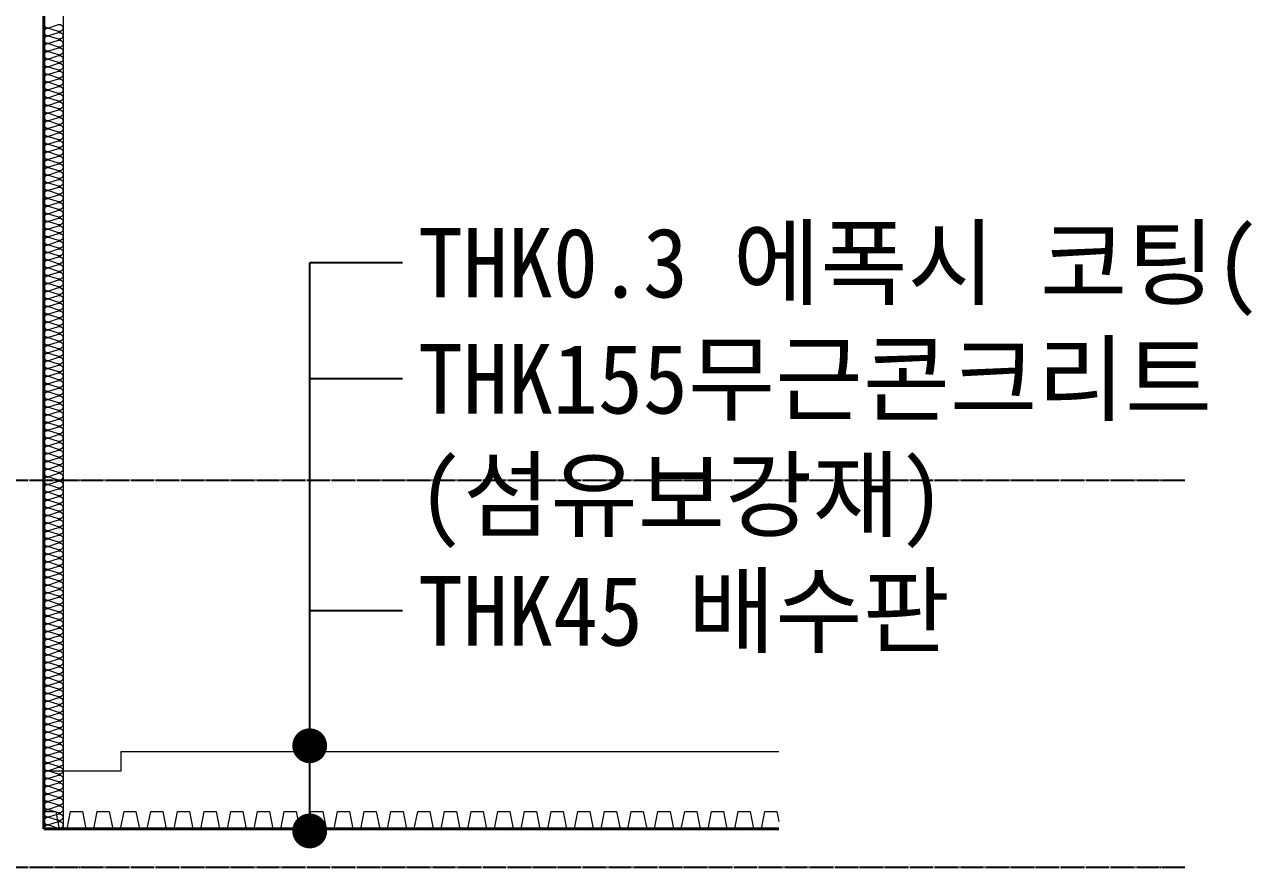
# Model space of a CAD drawing. Header units: inches. Extents: x 2004 to 150234, y 6875187 to 6994525.
# Drawn here: x 89196 to 92371, y 6880878 to 6883057 of the extents above; entities that cross this region are included whole.
import ezdxf
from ezdxf.enums import TextEntityAlignment as Align

# ---------------------------------------------------------------- set-up
doc = ezdxf.new("R2010")
doc.units = ezdxf.units.IN
doc.header["$MEASUREMENT"] = 0
doc.linetypes.add('CENTER', pattern=[65, 60, -2, 1, -2])
for name, color, linetype, lineweight in [('A-CONC-LIN1', 2, 'CONTINUOUS', 40), ('A-MKXS-LEAD', 7, 'CONTINUOUS', 25), ('A-MKXS-TEXT1', 3, 'CONTINUOUS', 25), ('A-XXXX-DRBD', 9, 'CONTINUOUS', 20), ('A-XXXX-FIN2', 6, 'CONTINUOUS', 20), ('A-XXXX-INSL2', 8, 'CONTINUOUS', 18)]:
    doc.layers.add(name, color=color, linetype=linetype, lineweight=lineweight)
doc.layers.add('AA-AXIS-LINE-1', color=1, linetype='CENTER')
doc.styles.add('돋움체', font='')
doc.styles.get('돋움체').set_extended_font_data('DotumChe')

msp = doc.modelspace()

# ---------------------------------------------------------------- linework, layer by layer
at = {"layer": 'A-CONC-LIN1'}
for p, q in [((89246.3, 6889078.3), (89246.3, 6880978.3)), ((89246.3, 6880978.3), (91146.3, 6880978.3))]:
    msp.add_line(p, q, dxfattribs=at)
at = {"layer": 'A-MKXS-LEAD'}
for p, q in [((89933.5, 6880978.3), (89933.5, 6882441.9)), ((90173.5, 6882441.9), (89933.5, 6882441.9)), ((90173.5, 6882141.9), (89933.5, 6882141.9)), ((90173.5, 6881541.9), (89933.5, 6881541.9))]:
    msp.add_line(p, q, dxfattribs=at)
at = {"layer": 'A-MKXS-LEAD', "const_width": 45}
for points in [[(89956, 6881192.9, -1), (89911, 6881192.9, -1)], [(89956, 6880972.7, -1), (89911, 6880972.7, -1)]]:
    msp.add_lwpolyline(points, format="xyb", close=True, dxfattribs=at)
at = {"layer": 'A-XXXX-DRBD'}
msp.add_lwpolyline([(89246.3, 6881023.3), (89277.3, 6881023.3), (89286.1, 6880978.3), (89306.6, 6880978.3), (89315.3, 6881023.3), (89346.4, 6881023.3), (89355.1, 6880978.3), (89375.6, 6880978.3), (89384.3, 6881023.3), (89415.4, 6881023.3), (89424.1, 6880978.3), (89444.6, 6880978.3), (89453.4, 6881023.3), (89484.4, 6881023.3), (89493.2, 6880978.3), (89513.7, 6880978.3), (89522.4, 6881023.3), (89553.5, 6881023.3), (89562.2, 6880978.3), (89582.7, 6880978.3), (89591.4, 6881023.3), (89622.5, 6881023.3), (89631.2, 6880978.3), (89651.7, 6880978.3), (89660.5, 6881023.3), (89691.5, 6881023.3), (89700.3, 6880978.3), (89720.8, 6880978.3), (89729.5, 6881023.3), (89760.6, 6881023.3), (89769.3, 6880978.3), (89789.8, 6880978.3), (89798.5, 6881023.3), (89829.6, 6881023.3), (89838.3, 6880978.3), (89858.8, 6880978.3), (89867.6, 6881023.3), (89898.6, 6881023.3), (89907.4, 6880978.3), (89927.9, 6880978.3), (89936.6, 6881023.3), (89967.7, 6881023.3), (89976.4, 6880978.3), (89996.9, 6880978.3), (90005.6, 6881023.3), (90036.7, 6881023.3), (90045.4, 6880978.3), (90065.9, 6880978.3), (90074.7, 6881023.3), (90105.7, 6881023.3), (90114.5, 6880978.3), (90135, 6880978.3), (90143.7, 6881023.3), (90174.8, 6881023.3), (90183.5, 6880978.3), (90204, 6880978.3), (90212.7, 6881023.3), (90243.8, 6881023.3), (90252.5, 6880978.3), (90273, 6880978.3), (90281.8, 6881023.3), (90312.8, 6881023.3), (90321.6, 6880978.3), (90342.1, 6880978.3), (90350.8, 6881023.3), (90381.9, 6881023.3), (90390.6, 6880978.3), (90411.1, 6880978.3), (90419.8, 6881023.3), (90450.9, 6881023.3), (90459.6, 6880978.3), (90480.1, 6880978.3), (90488.9, 6881023.3), (90519.9, 6881023.3), (90528.7, 6880978.3), (90549.2, 6880978.3), (90557.9, 6881023.3), (90589, 6881023.3), (90597.7, 6880978.3), (90618.2, 6880978.3), (90626.9, 6881023.3), (90658, 6881023.3), (90666.7, 6880978.3), (90687.2, 6880978.3), (90696, 6881023.3), (90727, 6881023.3), (90735.8, 6880978.3), (90756.3, 6880978.3), (90765, 6881023.3), (90796.1, 6881023.3), (90804.8, 6880978.3), (90825.3, 6880978.3), (90834, 6881023.3), (90865.1, 6881023.3), (90873.8, 6880978.3), (90894.3, 6880978.3), (90903.1, 6881023.3), (90934.1, 6881023.3), (90942.9, 6880978.3), (90963.4, 6880978.3), (90972.1, 6881023.3), (91003.2, 6881023.3), (91011.9, 6880978.3), (91032.4, 6880978.3), (91041.1, 6881023.3), (91072.2, 6881023.3), (91080.9, 6880978.3), (91101.4, 6880978.3), (91110.2, 6881023.3), (91141.2, 6881023.3), (91146.3, 6880997.4)], dxfattribs=at)
at = {"layer": 'A-XXXX-FIN2'}
msp.add_lwpolyline([(89246.3, 6881128.3), (89446.3, 6881128.3), (89446.3, 6881178.3), (91146.3, 6881178.3)], dxfattribs=at)
at = {"layer": 'A-XXXX-INSL2'}
msp.add_line((89296.3, 6889078.3), (89296.3, 6880978.3), dxfattribs=at)
msp.add_lwpolyline([(89246.3, 6883058.3), (89248.3, 6883052.8), (89253.3, 6883049.3), (89258.8, 6883049.3), (89283.8, 6883057.3), (89289.3, 6883057.3), (89294.3, 6883053.8), (89296.3, 6883048.3), (89294.3, 6883042.8), (89289.3, 6883039.3), (89283.8, 6883039.3), (89258.8, 6883047.3), (89253.3, 6883047.3), (89248.3, 6883043.8), (89246.3, 6883038.3), (89248.3, 6883032.8), (89253.3, 6883029.3), (89258.8, 6883029.3), (89283.8, 6883037.3), (89289.3, 6883037.3), (89294.3, 6883033.8), (89296.3, 6883028.3), (89294.3, 6883022.8), (89289.3, 6883019.3), (89283.8, 6883019.3), (89258.8, 6883027.3), (89253.3, 6883027.3), (89248.3, 6883023.8), (89246.3, 6883018.3), (89248.3, 6883012.8), (89253.3, 6883009.3), (89258.8, 6883009.3), (89283.8, 6883017.3), (89289.3, 6883017.3), (89294.3, 6883013.8), (89296.3, 6883008.3), (89294.3, 6883002.8), (89289.3, 6882999.3), (89283.8, 6882999.3), (89258.8, 6883007.3), (89253.3, 6883007.3), (89248.3, 6883003.8), (89246.3, 6882998.3), (89248.3, 6882992.8), (89253.3, 6882989.3), (89258.8, 6882989.3), (89283.8, 6882997.3), (89289.3, 6882997.3), (89294.3, 6882993.8), (89296.3, 6882988.3), (89294.3, 6882982.8), (89289.3, 6882979.3), (89283.8, 6882979.3), (89258.8, 6882987.3), (89253.3, 6882987.3), (89248.3, 6882983.8), (89246.3, 6882978.3), (89248.3, 6882972.8), (89253.3, 6882969.3), (89258.8, 6882969.3), (89283.8, 6882977.3), (89289.3, 6882977.3), (89294.3, 6882973.8), (89296.3, 6882968.3), (89294.3, 6882962.8), (89289.3, 6882959.3), (89283.8, 6882959.3), (89258.8, 6882967.3), (89253.3, 6882967.3), (89248.3, 6882963.8), (89246.3, 6882958.3), (89248.3, 6882952.8), (89253.3, 6882949.3), (89258.8, 6882949.3), (89283.8, 6882957.3), (89289.3, 6882957.3), (89294.3, 6882953.8), (89296.3, 6882948.3), (89294.3, 6882942.8), (89289.3, 6882939.3), (89283.8, 6882939.3), (89258.8, 6882947.3), (89253.3, 6882947.3), (89248.3, 6882943.8), (89246.3, 6882938.3), (89248.3, 6882932.8), (89253.3, 6882929.3), (89258.8, 6882929.3), (89283.8, 6882937.3), (89289.3, 6882937.3), (89294.3, 6882933.8), (89296.3, 6882928.3), (89294.3, 6882922.8), (89289.3, 6882919.3), (89283.8, 6882919.3), (89258.8, 6882927.3), (89253.3, 6882927.3), (89248.3, 6882923.8), (89246.3, 6882918.3), (89248.3, 6882912.8), (89253.3, 6882909.3), (89258.8, 6882909.3), (89283.8, 6882917.3), (89289.3, 6882917.3), (89294.3, 6882913.8), (89296.3, 6882908.3), (89294.3, 6882902.8), (89289.3, 6882899.3), (89283.8, 6882899.3), (89258.8, 6882907.3), (89253.3, 6882907.3), (89248.3, 6882903.8), (89246.3, 6882898.3), (89248.3, 6882892.8), (89253.3, 6882889.3), (89258.8, 6882889.3), (89283.8, 6882897.3), (89289.3, 6882897.3), (89294.3, 6882893.8), (89296.3, 6882888.3), (89294.3, 6882882.8), (89289.3, 6882879.3), (89283.8, 6882879.3), (89258.8, 6882887.3), (89253.3, 6882887.3), (89248.3, 6882883.8), (89246.3, 6882878.3), (89248.3, 6882872.8), (89253.3, 6882869.3), (89258.8, 6882869.3), (89283.8, 6882877.3), (89289.3, 6882877.3), (89294.3, 6882873.8), (89296.3, 6882868.3), (89294.3, 6882862.8), (89289.3, 6882859.3), (89283.8, 6882859.3), (89258.8, 6882867.3), (89253.3, 6882867.3), (89248.3, 6882863.8), (89246.3, 6882858.3), (89248.3, 6882852.8), (89253.3, 6882849.3), (89258.8, 6882849.3), (89283.8, 6882857.3), (89289.3, 6882857.3), (89294.3, 6882853.8), (89296.3, 6882848.3), (89294.3, 6882842.8), (89289.3, 6882839.3), (89283.8, 6882839.3), (89258.8, 6882847.3), (89253.3, 6882847.3), (89248.3, 6882843.8), (89246.3, 6882838.3), (89248.3, 6882832.8), (89253.3, 6882829.3), (89258.8, 6882829.3), (89283.8, 6882837.3), (89289.3, 6882837.3), (89294.3, 6882833.8), (89296.3, 6882828.3), (89294.3, 6882822.8), (89289.3, 6882819.3), (89283.8, 6882819.3), (89258.8, 6882827.3), (89253.3, 6882827.3), (89248.3, 6882823.8), (89246.3, 6882818.3), (89248.3, 6882812.8), (89253.3, 6882809.3), (89258.8, 6882809.3), (89283.8, 6882817.3), (89289.3, 6882817.3), (89294.3, 6882813.8), (89296.3, 6882808.3), (89294.3, 6882802.8), (89289.3, 6882799.3), (89283.8, 6882799.3), (89258.8, 6882807.3), (89253.3, 6882807.3), (89248.3, 6882803.8), (89246.3, 6882798.3), (89248.3, 6882792.8), (89253.3, 6882789.3), (89258.8, 6882789.3), (89283.8, 6882797.3), (89289.3, 6882797.3), (89294.3, 6882793.8), (89296.3, 6882788.3), (89294.3, 6882782.8), (89289.3, 6882779.3), (89283.8, 6882779.3), (89258.8, 6882787.3), (89253.3, 6882787.3), (89248.3, 6882783.8), (89246.3, 6882778.3), (89248.3, 6882772.8), (89253.3, 6882769.3), (89258.8, 6882769.3), (89283.8, 6882777.3), (89289.3, 6882777.3), (89294.3, 6882773.8), (89296.3, 6882768.3), (89294.3, 6882762.8), (89289.3, 6882759.3), (89283.8, 6882759.3), (89258.8, 6882767.3), (89253.3, 6882767.3), (89248.3, 6882763.8), (89246.3, 6882758.3), (89248.3, 6882752.8), (89253.3, 6882749.3), (89258.8, 6882749.3), (89283.8, 6882757.3), (89289.3, 6882757.3), (89294.3, 6882753.8), (89296.3, 6882748.3), (89294.3, 6882742.8), (89289.3, 6882739.3), (89283.8, 6882739.3), (89258.8, 6882747.3), (89253.3, 6882747.3), (89248.3, 6882743.8), (89246.3, 6882738.3), (89248.3, 6882732.8), (89253.3, 6882729.3), (89258.8, 6882729.3), (89283.8, 6882737.3), (89289.3, 6882737.3), (89294.3, 6882733.8), (89296.3, 6882728.3), (89294.3, 6882722.8), (89289.3, 6882719.3), (89283.8, 6882719.3), (89258.8, 6882727.3), (89253.3, 6882727.3), (89248.3, 6882723.8), (89246.3, 6882718.3), (89248.3, 6882712.8), (89253.3, 6882709.3), (89258.8, 6882709.3), (89283.8, 6882717.3), (89289.3, 6882717.3), (89294.3, 6882713.8), (89296.3, 6882708.3), (89294.3, 6882702.8), (89289.3, 6882699.3), (89283.8, 6882699.3), (89258.8, 6882707.3), (89253.3, 6882707.3), (89248.3, 6882703.8), (89246.3, 6882698.3), (89248.3, 6882692.8), (89253.3, 6882689.3), (89258.8, 6882689.3), (89283.8, 6882697.3), (89289.3, 6882697.3), (89294.3, 6882693.8), (89296.3, 6882688.3), (89294.3, 6882682.8), (89289.3, 6882679.3), (89283.8, 6882679.3), (89258.8, 6882687.3), (89253.3, 6882687.3), (89248.3, 6882683.8), (89246.3, 6882678.3), (89248.3, 6882672.8), (89253.3, 6882669.3), (89258.8, 6882669.3), (89283.8, 6882677.3), (89289.3, 6882677.3), (89294.3, 6882673.8), (89296.3, 6882668.3), (89294.3, 6882662.8), (89289.3, 6882659.3), (89283.8, 6882659.3), (89258.8, 6882667.3), (89253.3, 6882667.3), (89248.3, 6882663.8), (89246.3, 6882658.3), (89248.3, 6882652.8), (89253.3, 6882649.3), (89258.8, 6882649.3), (89283.8, 6882657.3), (89289.3, 6882657.3), (89294.3, 6882653.8), (89296.3, 6882648.3), (89294.3, 6882642.8), (89289.3, 6882639.3), (89283.8, 6882639.3), (89258.8, 6882647.3), (89253.3, 6882647.3), (89248.3, 6882643.8), (89246.3, 6882638.3), (89248.3, 6882632.8), (89253.3, 6882629.3), (89258.8, 6882629.3), (89283.8, 6882637.3), (89289.3, 6882637.3), (89294.3, 6882633.8), (89296.3, 6882628.3), (89294.3, 6882622.8), (89289.3, 6882619.3), (89283.8, 6882619.3), (89258.8, 6882627.3), (89253.3, 6882627.3), (89248.3, 6882623.8), (89246.3, 6882618.3), (89248.3, 6882612.8), (89253.3, 6882609.3), (89258.8, 6882609.3), (89283.8, 6882617.3), (89289.3, 6882617.3), (89294.3, 6882613.8), (89296.3, 6882608.3), (89294.3, 6882602.8), (89289.3, 6882599.3), (89283.8, 6882599.3), (89258.8, 6882607.3), (89253.3, 6882607.3), (89248.3, 6882603.8), (89246.3, 6882598.3), (89248.3, 6882592.8), (89253.3, 6882589.3), (89258.8, 6882589.3), (89283.8, 6882597.3), (89289.3, 6882597.3), (89294.3, 6882593.8), (89296.3, 6882588.3), (89294.3, 6882582.8), (89289.3, 6882579.3), (89283.8, 6882579.3), (89258.8, 6882587.3), (89253.3, 6882587.3), (89248.3, 6882583.8), (89246.3, 6882578.3), (89248.3, 6882572.8), (89253.3, 6882569.3), (89258.8, 6882569.3), (89283.8, 6882577.3), (89289.3, 6882577.3), (89294.3, 6882573.8), (89296.3, 6882568.3), (89294.3, 6882562.8), (89289.3, 6882559.3), (89283.8, 6882559.3), (89258.8, 6882567.3), (89253.3, 6882567.3), (89248.3, 6882563.8), (89246.3, 6882558.3), (89248.3, 6882552.8), (89253.3, 6882549.3), (89258.8, 6882549.3), (89283.8, 6882557.3), (89289.3, 6882557.3), (89294.3, 6882553.8), (89296.3, 6882548.3), (89294.3, 6882542.8), (89289.3, 6882539.3), (89283.8, 6882539.3), (89258.8, 6882547.3), (89253.3, 6882547.3), (89248.3, 6882543.8), (89246.3, 6882538.3), (89248.3, 6882532.8), (89253.3, 6882529.3), (89258.8, 6882529.3), (89283.8, 6882537.3), (89289.3, 6882537.3), (89294.3, 6882533.8), (89296.3, 6882528.3), (89294.3, 6882522.8), (89289.3, 6882519.3), (89283.8, 6882519.3), (89258.8, 6882527.3), (89253.3, 6882527.3), (89248.3, 6882523.8), (89246.3, 6882518.3), (89248.3, 6882512.8), (89253.3, 6882509.3), (89258.8, 6882509.3), (89283.8, 6882517.3), (89289.3, 6882517.3), (89294.3, 6882513.8), (89296.3, 6882508.3), (89294.3, 6882502.8), (89289.3, 6882499.3), (89283.8, 6882499.3), (89258.8, 6882507.3), (89253.3, 6882507.3), (89248.3, 6882503.8), (89246.3, 6882498.3), (89248.3, 6882492.8), (89253.3, 6882489.3), (89258.8, 6882489.3), (89283.8, 6882497.3), (89289.3, 6882497.3), (89294.3, 6882493.8), (89296.3, 6882488.3), (89294.3, 6882482.8), (89289.3, 6882479.3), (89283.8, 6882479.3), (89258.8, 6882487.3), (89253.3, 6882487.3), (89248.3, 6882483.8), (89246.3, 6882478.3), (89248.3, 6882472.8), (89253.3, 6882469.3), (89258.8, 6882469.3), (89283.8, 6882477.3), (89289.3, 6882477.3), (89294.3, 6882473.8), (89296.3, 6882468.3), (89294.3, 6882462.8), (89289.3, 6882459.3), (89283.8, 6882459.3), (89258.8, 6882467.3), (89253.3, 6882467.3), (89248.3, 6882463.8), (89246.3, 6882458.3), (89248.3, 6882452.8), (89253.3, 6882449.3), (89258.8, 6882449.3), (89283.8, 6882457.3), (89289.3, 6882457.3), (89294.3, 6882453.8), (89296.3, 6882448.3), (89294.3, 6882442.8), (89289.3, 6882439.3), (89283.8, 6882439.3), (89258.8, 6882447.3), (89253.3, 6882447.3), (89248.3, 6882443.8), (89246.3, 6882438.3), (89248.3, 6882432.8), (89253.3, 6882429.3), (89258.8, 6882429.3), (89283.8, 6882437.3), (89289.3, 6882437.3), (89294.3, 6882433.8), (89296.3, 6882428.3), (89294.3, 6882422.8), (89289.3, 6882419.3), (89283.8, 6882419.3), (89258.8, 6882427.3), (89253.3, 6882427.3), (89248.3, 6882423.8), (89246.3, 6882418.3), (89248.3, 6882412.8), (89253.3, 6882409.3), (89258.8, 6882409.3), (89283.8, 6882417.3), (89289.3, 6882417.3), (89294.3, 6882413.8), (89296.3, 6882408.3), (89294.3, 6882402.8), (89289.3, 6882399.3), (89283.8, 6882399.3), (89258.8, 6882407.3), (89253.3, 6882407.3), (89248.3, 6882403.8), (89246.3, 6882398.3), (89248.3, 6882392.8), (89253.3, 6882389.3), (89258.8, 6882389.3), (89283.8, 6882397.3), (89289.3, 6882397.3), (89294.3, 6882393.8), (89296.3, 6882388.3), (89294.3, 6882382.8), (89289.3, 6882379.3), (89283.8, 6882379.3), (89258.8, 6882387.3), (89253.3, 6882387.3), (89248.3, 6882383.8), (89246.3, 6882378.3), (89248.3, 6882372.8), (89253.3, 6882369.3), (89258.8, 6882369.3), (89283.8, 6882377.3), (89289.3, 6882377.3), (89294.3, 6882373.8), (89296.3, 6882368.3), (89294.3, 6882362.8), (89289.3, 6882359.3), (89283.8, 6882359.3), (89258.8, 6882367.3), (89253.3, 6882367.3), (89248.3, 6882363.8), (89246.3, 6882358.3), (89248.3, 6882352.8), (89253.3, 6882349.3), (89258.8, 6882349.3), (89283.8, 6882357.3), (89289.3, 6882357.3), (89294.3, 6882353.8), (89296.3, 6882348.3), (89294.3, 6882342.8), (89289.3, 6882339.3), (89283.8, 6882339.3), (89258.8, 6882347.3), (89253.3, 6882347.3), (89248.3, 6882343.8), (89246.3, 6882338.3), (89248.3, 6882332.8), (89253.3, 6882329.3), (89258.8, 6882329.3), (89283.8, 6882337.3), (89289.3, 6882337.3), (89294.3, 6882333.8), (89296.3, 6882328.3), (89294.3, 6882322.8), (89289.3, 6882319.3), (89283.8, 6882319.3), (89258.8, 6882327.3), (89253.3, 6882327.3), (89248.3, 6882323.8), (89246.3, 6882318.3), (89248.3, 6882312.8), (89253.3, 6882309.3), (89258.8, 6882309.3), (89283.8, 6882317.3), (89289.3, 6882317.3), (89294.3, 6882313.8), (89296.3, 6882308.3), (89294.3, 6882302.8), (89289.3, 6882299.3), (89283.8, 6882299.3), (89258.8, 6882307.3), (89253.3, 6882307.3), (89248.3, 6882303.8), (89246.3, 6882298.3), (89248.3, 6882292.8), (89253.3, 6882289.3), (89258.8, 6882289.3), (89283.8, 6882297.3), (89289.3, 6882297.3), (89294.3, 6882293.8), (89296.3, 6882288.3), (89294.3, 6882282.8), (89289.3, 6882279.3), (89283.8, 6882279.3), (89258.8, 6882287.3), (89253.3, 6882287.3), (89248.3, 6882283.8), (89246.3, 6882278.3), (89248.3, 6882272.8), (89253.3, 6882269.3), (89258.8, 6882269.3), (89283.8, 6882277.3), (89289.3, 6882277.3), (89294.3, 6882273.8), (89296.3, 6882268.3), (89294.3, 6882262.8), (89289.3, 6882259.3), (89283.8, 6882259.3), (89258.8, 6882267.3), (89253.3, 6882267.3), (89248.3, 6882263.8), (89246.3, 6882258.3), (89248.3, 6882252.8), (89253.3, 6882249.3), (89258.8, 6882249.3), (89283.8, 6882257.3), (89289.3, 6882257.3), (89294.3, 6882253.8), (89296.3, 6882248.3), (89294.3, 6882242.8), (89289.3, 6882239.3), (89283.8, 6882239.3), (89258.8, 6882247.3), (89253.3, 6882247.3), (89248.3, 6882243.8), (89246.3, 6882238.3), (89248.3, 6882232.8), (89253.3, 6882229.3), (89258.8, 6882229.3), (89283.8, 6882237.3), (89289.3, 6882237.3), (89294.3, 6882233.8), (89296.3, 6882228.3), (89294.3, 6882222.8), (89289.3, 6882219.3), (89283.8, 6882219.3), (89258.8, 6882227.3), (89253.3, 6882227.3), (89248.3, 6882223.8), (89246.3, 6882218.3), (89248.3, 6882212.8), (89253.3, 6882209.3), (89258.8, 6882209.3), (89283.8, 6882217.3), (89289.3, 6882217.3), (89294.3, 6882213.8), (89296.3, 6882208.3), (89294.3, 6882202.8), (89289.3, 6882199.3), (89283.8, 6882199.3), (89258.8, 6882207.3), (89253.3, 6882207.3), (89248.3, 6882203.8), (89246.3, 6882198.3), (89248.3, 6882192.8), (89253.3, 6882189.3), (89258.8, 6882189.3), (89283.8, 6882197.3), (89289.3, 6882197.3), (89294.3, 6882193.8), (89296.3, 6882188.3), (89294.3, 6882182.8), (89289.3, 6882179.3), (89283.8, 6882179.3), (89258.8, 6882187.3), (89253.3, 6882187.3), (89248.3, 6882183.8), (89246.3, 6882178.3), (89248.3, 6882172.8), (89253.3, 6882169.3), (89258.8, 6882169.3), (89283.8, 6882177.3), (89289.3, 6882177.3), (89294.3, 6882173.8), (89296.3, 6882168.3), (89294.3, 6882162.8), (89289.3, 6882159.3), (89283.8, 6882159.3), (89258.8, 6882167.3), (89253.3, 6882167.3), (89248.3, 6882163.8), (89246.3, 6882158.3), (89248.3, 6882152.8), (89253.3, 6882149.3), (89258.8, 6882149.3), (89283.8, 6882157.3), (89289.3, 6882157.3), (89294.3, 6882153.8), (89296.3, 6882148.3), (89294.3, 6882142.8), (89289.3, 6882139.3), (89283.8, 6882139.3), (89258.8, 6882147.3), (89253.3, 6882147.3), (89248.3, 6882143.8), (89246.3, 6882138.3), (89248.3, 6882132.8), (89253.3, 6882129.3), (89258.8, 6882129.3), (89283.8, 6882137.3), (89289.3, 6882137.3), (89294.3, 6882133.8), (89296.3, 6882128.3), (89294.3, 6882122.8), (89289.3, 6882119.3), (89283.8, 6882119.3), (89258.8, 6882127.3), (89253.3, 6882127.3), (89248.3, 6882123.8), (89246.3, 6882118.3), (89248.3, 6882112.8), (89253.3, 6882109.3), (89258.8, 6882109.3), (89283.8, 6882117.3), (89289.3, 6882117.3), (89294.3, 6882113.8), (89296.3, 6882108.3), (89294.3, 6882102.8), (89289.3, 6882099.3), (89283.8, 6882099.3), (89258.8, 6882107.3), (89253.3, 6882107.3), (89248.3, 6882103.8), (89246.3, 6882098.3), (89248.3, 6882092.8), (89253.3, 6882089.3), (89258.8, 6882089.3), (89283.8, 6882097.3), (89289.3, 6882097.3), (89294.3, 6882093.8), (89296.3, 6882088.3), (89294.3, 6882082.8), (89289.3, 6882079.3), (89283.8, 6882079.3), (89258.8, 6882087.3), (89253.3, 6882087.3), (89248.3, 6882083.8), (89246.3, 6882078.3), (89248.3, 6882072.8), (89253.3, 6882069.3), (89258.8, 6882069.3), (89283.8, 6882077.3), (89289.3, 6882077.3), (89294.3, 6882073.8), (89296.3, 6882068.3), (89294.3, 6882062.8), (89289.3, 6882059.3), (89283.8, 6882059.3), (89258.8, 6882067.3), (89253.3, 6882067.3), (89248.3, 6882063.8), (89246.3, 6882058.3), (89248.3, 6882052.8), (89253.3, 6882049.3), (89258.8, 6882049.3), (89283.8, 6882057.3), (89289.3, 6882057.3), (89294.3, 6882053.8), (89296.3, 6882048.3), (89294.3, 6882042.8), (89289.3, 6882039.3), (89283.8, 6882039.3), (89258.8, 6882047.3), (89253.3, 6882047.3), (89248.3, 6882043.8), (89246.3, 6882038.3), (89248.3, 6882032.8), (89253.3, 6882029.3), (89258.8, 6882029.3), (89283.8, 6882037.3), (89289.3, 6882037.3), (89294.3, 6882033.8), (89296.3, 6882028.3), (89294.3, 6882022.8), (89289.3, 6882019.3), (89283.8, 6882019.3), (89258.8, 6882027.3), (89253.3, 6882027.3), (89248.3, 6882023.8), (89246.3, 6882018.3), (89248.3, 6882012.8), (89253.3, 6882009.3), (89258.8, 6882009.3), (89283.8, 6882017.3), (89289.3, 6882017.3), (89294.3, 6882013.8), (89296.3, 6882008.3), (89294.3, 6882002.8), (89289.3, 6881999.3), (89283.8, 6881999.3), (89258.8, 6882007.3), (89253.3, 6882007.3), (89248.3, 6882003.8), (89246.3, 6881998.3), (89248.3, 6881992.8), (89253.3, 6881989.3), (89258.8, 6881989.3), (89283.8, 6881997.3), (89289.3, 6881997.3), (89294.3, 6881993.8), (89296.3, 6881988.3), (89294.3, 6881982.8), (89289.3, 6881979.3), (89283.8, 6881979.3), (89258.8, 6881987.3), (89253.3, 6881987.3), (89248.3, 6881983.8), (89246.3, 6881978.3), (89248.3, 6881972.8), (89253.3, 6881969.3), (89258.8, 6881969.3), (89283.8, 6881977.3), (89289.3, 6881977.3), (89294.3, 6881973.8), (89296.3, 6881968.3), (89294.3, 6881962.8), (89289.3, 6881959.3), (89283.8, 6881959.3), (89258.8, 6881967.3), (89253.3, 6881967.3), (89248.3, 6881963.8), (89246.3, 6881958.3), (89248.3, 6881952.8), (89253.3, 6881949.3), (89258.8, 6881949.3), (89283.8, 6881957.3), (89289.3, 6881957.3), (89294.3, 6881953.8), (89296.3, 6881948.3), (89294.3, 6881942.8), (89289.3, 6881939.3), (89283.8, 6881939.3), (89258.8, 6881947.3), (89253.3, 6881947.3), (89248.3, 6881943.8), (89246.3, 6881938.3), (89248.3, 6881932.8), (89253.3, 6881929.3), (89258.8, 6881929.3), (89283.8, 6881937.3), (89289.3, 6881937.3), (89294.3, 6881933.8), (89296.3, 6881928.3), (89294.3, 6881922.8), (89289.3, 6881919.3), (89283.8, 6881919.3), (89258.8, 6881927.3), (89253.3, 6881927.3), (89248.3, 6881923.8), (89246.3, 6881918.3), (89248.3, 6881912.8), (89253.3, 6881909.3), (89258.8, 6881909.3), (89283.8, 6881917.3), (89289.3, 6881917.3), (89294.3, 6881913.8), (89296.3, 6881908.3), (89294.3, 6881902.8), (89289.3, 6881899.3), (89283.8, 6881899.3), (89258.8, 6881907.3), (89253.3, 6881907.3), (89248.3, 6881903.8), (89246.3, 6881898.3), (89248.3, 6881892.8), (89253.3, 6881889.3), (89258.8, 6881889.3), (89283.8, 6881897.3), (89289.3, 6881897.3), (89294.3, 6881893.8), (89296.3, 6881888.3), (89294.3, 6881882.8), (89289.3, 6881879.3), (89283.8, 6881879.3), (89258.8, 6881887.3), (89253.3, 6881887.3), (89248.3, 6881883.8), (89246.3, 6881878.3), (89248.3, 6881872.8), (89253.3, 6881869.3), (89258.8, 6881869.3), (89283.8, 6881877.3), (89289.3, 6881877.3), (89294.3, 6881873.8), (89296.3, 6881868.3), (89294.3, 6881862.8), (89289.3, 6881859.3), (89283.8, 6881859.3), (89258.8, 6881867.3), (89253.3, 6881867.3), (89248.3, 6881863.8), (89246.3, 6881858.3), (89248.3, 6881852.8), (89253.3, 6881849.3), (89258.8, 6881849.3), (89283.8, 6881857.3), (89289.3, 6881857.3), (89294.3, 6881853.8), (89296.3, 6881848.3), (89294.3, 6881842.8), (89289.3, 6881839.3), (89283.8, 6881839.3), (89258.8, 6881847.3), (89253.3, 6881847.3), (89248.3, 6881843.8), (89246.3, 6881838.3), (89248.3, 6881832.8), (89253.3, 6881829.3), (89258.8, 6881829.3), (89283.8, 6881837.3), (89289.3, 6881837.3), (89294.3, 6881833.8), (89296.3, 6881828.3), (89294.3, 6881822.8), (89289.3, 6881819.3), (89283.8, 6881819.3), (89258.8, 6881827.3), (89253.3, 6881827.3), (89248.3, 6881823.8), (89246.3, 6881818.3), (89248.3, 6881812.8), (89253.3, 6881809.3), (89258.8, 6881809.3), (89283.8, 6881817.3), (89289.3, 6881817.3), (89294.3, 6881813.8), (89296.3, 6881808.3), (89294.3, 6881802.8), (89289.3, 6881799.3), (89283.8, 6881799.3), (89258.8, 6881807.3), (89253.3, 6881807.3), (89248.3, 6881803.8), (89246.3, 6881798.3), (89248.3, 6881792.8), (89253.3, 6881789.3), (89258.8, 6881789.3), (89283.8, 6881797.3), (89289.3, 6881797.3), (89294.3, 6881793.8), (89296.3, 6881788.3), (89294.3, 6881782.8), (89289.3, 6881779.3), (89283.8, 6881779.3), (89258.8, 6881787.3), (89253.3, 6881787.3), (89248.3, 6881783.8), (89246.3, 6881778.3), (89248.3, 6881772.8), (89253.3, 6881769.3), (89258.8, 6881769.3), (89283.8, 6881777.3), (89289.3, 6881777.3), (89294.3, 6881773.8), (89296.3, 6881768.3), (89294.3, 6881762.8), (89289.3, 6881759.3), (89283.8, 6881759.3), (89258.8, 6881767.3), (89253.3, 6881767.3), (89248.3, 6881763.8), (89246.3, 6881758.3), (89248.3, 6881752.8), (89253.3, 6881749.3), (89258.8, 6881749.3), (89283.8, 6881757.3), (89289.3, 6881757.3), (89294.3, 6881753.8), (89296.3, 6881748.3), (89294.3, 6881742.8), (89289.3, 6881739.3), (89283.8, 6881739.3), (89258.8, 6881747.3), (89253.3, 6881747.3), (89248.3, 6881743.8), (89246.3, 6881738.3), (89248.3, 6881732.8), (89253.3, 6881729.3), (89258.8, 6881729.3), (89283.8, 6881737.3), (89289.3, 6881737.3), (89294.3, 6881733.8), (89296.3, 6881728.3), (89294.3, 6881722.8), (89289.3, 6881719.3), (89283.8, 6881719.3), (89258.8, 6881727.3), (89253.3, 6881727.3), (89248.3, 6881723.8), (89246.3, 6881718.3), (89248.3, 6881712.8), (89253.3, 6881709.3), (89258.8, 6881709.3), (89283.8, 6881717.3), (89289.3, 6881717.3), (89294.3, 6881713.8), (89296.3, 6881708.3), (89294.3, 6881702.8), (89289.3, 6881699.3), (89283.8, 6881699.3), (89258.8, 6881707.3), (89253.3, 6881707.3), (89248.3, 6881703.8), (89246.3, 6881698.3), (89248.3, 6881692.8), (89253.3, 6881689.3), (89258.8, 6881689.3), (89283.8, 6881697.3), (89289.3, 6881697.3), (89294.3, 6881693.8), (89296.3, 6881688.3), (89294.3, 6881682.8), (89289.3, 6881679.3), (89283.8, 6881679.3), (89258.8, 6881687.3), (89253.3, 6881687.3), (89248.3, 6881683.8), (89246.3, 6881678.3), (89248.3, 6881672.8), (89253.3, 6881669.3), (89258.8, 6881669.3), (89283.8, 6881677.3), (89289.3, 6881677.3), (89294.3, 6881673.8), (89296.3, 6881668.3), (89294.3, 6881662.8), (89289.3, 6881659.3), (89283.8, 6881659.3), (89258.8, 6881667.3), (89253.3, 6881667.3), (89248.3, 6881663.8), (89246.3, 6881658.3), (89248.3, 6881652.8), (89253.3, 6881649.3), (89258.8, 6881649.3), (89283.8, 6881657.3), (89289.3, 6881657.3), (89294.3, 6881653.8), (89296.3, 6881648.3), (89294.3, 6881642.8), (89289.3, 6881639.3), (89283.8, 6881639.3), (89258.8, 6881647.3), (89253.3, 6881647.3), (89248.3, 6881643.8), (89246.3, 6881638.3), (89248.3, 6881632.8), (89253.3, 6881629.3), (89258.8, 6881629.3), (89283.8, 6881637.3), (89289.3, 6881637.3), (89294.3, 6881633.8), (89296.3, 6881628.3), (89294.3, 6881622.8), (89289.3, 6881619.3), (89283.8, 6881619.3), (89258.8, 6881627.3), (89253.3, 6881627.3), (89248.3, 6881623.8), (89246.3, 6881618.3), (89248.3, 6881612.8), (89253.3, 6881609.3), (89258.8, 6881609.3), (89283.8, 6881617.3), (89289.3, 6881617.3), (89294.3, 6881613.8), (89296.3, 6881608.3), (89294.3, 6881602.8), (89289.3, 6881599.3), (89283.8, 6881599.3), (89258.8, 6881607.3), (89253.3, 6881607.3), (89248.3, 6881603.8), (89246.3, 6881598.3), (89248.3, 6881592.8), (89253.3, 6881589.3), (89258.8, 6881589.3), (89283.8, 6881597.3), (89289.3, 6881597.3), (89294.3, 6881593.8), (89296.3, 6881588.3), (89294.3, 6881582.8), (89289.3, 6881579.3), (89283.8, 6881579.3), (89258.8, 6881587.3), (89253.3, 6881587.3), (89248.3, 6881583.8), (89246.3, 6881578.3), (89248.3, 6881572.8), (89253.3, 6881569.3), (89258.8, 6881569.3), (89283.8, 6881577.3), (89289.3, 6881577.3), (89294.3, 6881573.8), (89296.3, 6881568.3), (89294.3, 6881562.8), (89289.3, 6881559.3), (89283.8, 6881559.3), (89258.8, 6881567.3), (89253.3, 6881567.3), (89248.3, 6881563.8), (89246.3, 6881558.3), (89248.3, 6881552.8), (89253.3, 6881549.3), (89258.8, 6881549.3), (89283.8, 6881557.3), (89289.3, 6881557.3), (89294.3, 6881553.8), (89296.3, 6881548.3), (89294.3, 6881542.8), (89289.3, 6881539.3), (89283.8, 6881539.3), (89258.8, 6881547.3), (89253.3, 6881547.3), (89248.3, 6881543.8), (89246.3, 6881538.3), (89248.3, 6881532.8), (89253.3, 6881529.3), (89258.8, 6881529.3), (89283.8, 6881537.3), (89289.3, 6881537.3), (89294.3, 6881533.8), (89296.3, 6881528.3), (89294.3, 6881522.8), (89289.3, 6881519.3), (89283.8, 6881519.3), (89258.8, 6881527.3), (89253.3, 6881527.3), (89248.3, 6881523.8), (89246.3, 6881518.3), (89248.3, 6881512.8), (89253.3, 6881509.3), (89258.8, 6881509.3), (89283.8, 6881517.3), (89289.3, 6881517.3), (89294.3, 6881513.8), (89296.3, 6881508.3), (89294.3, 6881502.8), (89289.3, 6881499.3), (89283.8, 6881499.3), (89258.8, 6881507.3), (89253.3, 6881507.3), (89248.3, 6881503.8), (89246.3, 6881498.3), (89248.3, 6881492.8), (89253.3, 6881489.3), (89258.8, 6881489.3), (89283.8, 6881497.3), (89289.3, 6881497.3), (89294.3, 6881493.8), (89296.3, 6881488.3), (89294.3, 6881482.8), (89289.3, 6881479.3), (89283.8, 6881479.3), (89258.8, 6881487.3), (89253.3, 6881487.3), (89248.3, 6881483.8), (89246.3, 6881478.3), (89248.3, 6881472.8), (89253.3, 6881469.3), (89258.8, 6881469.3), (89283.8, 6881477.3), (89289.3, 6881477.3), (89294.3, 6881473.8), (89296.3, 6881468.3), (89294.3, 6881462.8), (89289.3, 6881459.3), (89283.8, 6881459.3), (89258.8, 6881467.3), (89253.3, 6881467.3), (89248.3, 6881463.8), (89246.3, 6881458.3), (89248.3, 6881452.8), (89253.3, 6881449.3), (89258.8, 6881449.3), (89283.8, 6881457.3), (89289.3, 6881457.3), (89294.3, 6881453.8), (89296.3, 6881448.3), (89294.3, 6881442.8), (89289.3, 6881439.3), (89283.8, 6881439.3), (89258.8, 6881447.3), (89253.3, 6881447.3), (89248.3, 6881443.8), (89246.3, 6881438.3), (89248.3, 6881432.8), (89253.3, 6881429.3), (89258.8, 6881429.3), (89283.8, 6881437.3), (89289.3, 6881437.3), (89294.3, 6881433.8), (89296.3, 6881428.3), (89294.3, 6881422.8), (89289.3, 6881419.3), (89283.8, 6881419.3), (89258.8, 6881427.3), (89253.3, 6881427.3), (89248.3, 6881423.8), (89246.3, 6881418.3), (89248.3, 6881412.8), (89253.3, 6881409.3), (89258.8, 6881409.3), (89283.8, 6881417.3), (89289.3, 6881417.3), (89294.3, 6881413.8), (89296.3, 6881408.3), (89294.3, 6881402.8), (89289.3, 6881399.3), (89283.8, 6881399.3), (89258.8, 6881407.3), (89253.3, 6881407.3), (89248.3, 6881403.8), (89246.3, 6881398.3), (89248.3, 6881392.8), (89253.3, 6881389.3), (89258.8, 6881389.3), (89283.8, 6881397.3), (89289.3, 6881397.3), (89294.3, 6881393.8), (89296.3, 6881388.3), (89294.3, 6881382.8), (89289.3, 6881379.3), (89283.8, 6881379.3), (89258.8, 6881387.3), (89253.3, 6881387.3), (89248.3, 6881383.8), (89246.3, 6881378.3), (89248.3, 6881372.8), (89253.3, 6881369.3), (89258.8, 6881369.3), (89283.8, 6881377.3), (89289.3, 6881377.3), (89294.3, 6881373.8), (89296.3, 6881368.3), (89294.3, 6881362.8), (89289.3, 6881359.3), (89283.8, 6881359.3), (89258.8, 6881367.3), (89253.3, 6881367.3), (89248.3, 6881363.8), (89246.3, 6881358.3), (89248.3, 6881352.8), (89253.3, 6881349.3), (89258.8, 6881349.3), (89283.8, 6881357.3), (89289.3, 6881357.3), (89294.3, 6881353.8), (89296.3, 6881348.3), (89294.3, 6881342.8), (89289.3, 6881339.3), (89283.8, 6881339.3), (89258.8, 6881347.3), (89253.3, 6881347.3), (89248.3, 6881343.8), (89246.3, 6881338.3), (89248.3, 6881332.8), (89253.3, 6881329.3), (89258.8, 6881329.3), (89283.8, 6881337.3), (89289.3, 6881337.3), (89294.3, 6881333.8), (89296.3, 6881328.3), (89294.3, 6881322.8), (89289.3, 6881319.3), (89283.8, 6881319.3), (89258.8, 6881327.3), (89253.3, 6881327.3), (89248.3, 6881323.8), (89246.3, 6881318.3), (89248.3, 6881312.8), (89253.3, 6881309.3), (89258.8, 6881309.3), (89283.8, 6881317.3), (89289.3, 6881317.3), (89294.3, 6881313.8), (89296.3, 6881308.3), (89294.3, 6881302.8), (89289.3, 6881299.3), (89283.8, 6881299.3), (89258.8, 6881307.3), (89253.3, 6881307.3), (89248.3, 6881303.8), (89246.3, 6881298.3), (89248.3, 6881292.8), (89253.3, 6881289.3), (89258.8, 6881289.3), (89283.8, 6881297.3), (89289.3, 6881297.3), (89294.3, 6881293.8), (89296.3, 6881288.3), (89294.3, 6881282.8), (89289.3, 6881279.3), (89283.8, 6881279.3), (89258.8, 6881287.3), (89253.3, 6881287.3), (89248.3, 6881283.8), (89246.3, 6881278.3), (89248.3, 6881272.8), (89253.3, 6881269.3), (89258.8, 6881269.3), (89283.8, 6881277.3), (89289.3, 6881277.3), (89294.3, 6881273.8), (89296.3, 6881268.3), (89294.3, 6881262.8), (89289.3, 6881259.3), (89283.8, 6881259.3), (89258.8, 6881267.3), (89253.3, 6881267.3), (89248.3, 6881263.8), (89246.3, 6881258.3), (89248.3, 6881252.8), (89253.3, 6881249.3), (89258.8, 6881249.3), (89283.8, 6881257.3), (89289.3, 6881257.3), (89294.3, 6881253.8), (89296.3, 6881248.3), (89294.3, 6881242.8), (89289.3, 6881239.3), (89283.8, 6881239.3), (89258.8, 6881247.3), (89253.3, 6881247.3), (89248.3, 6881243.8), (89246.3, 6881238.3), (89248.3, 6881232.8), (89253.3, 6881229.3), (89258.8, 6881229.3), (89283.8, 6881237.3), (89289.3, 6881237.3), (89294.3, 6881233.8), (89296.3, 6881228.3), (89294.3, 6881222.8), (89289.3, 6881219.3), (89283.8, 6881219.3), (89258.8, 6881227.3), (89253.3, 6881227.3), (89248.3, 6881223.8), (89246.3, 6881218.3), (89248.3, 6881212.8), (89253.3, 6881209.3), (89258.8, 6881209.3), (89283.8, 6881217.3), (89289.3, 6881217.3), (89294.3, 6881213.8), (89296.3, 6881208.3), (89294.3, 6881202.8), (89289.3, 6881199.3), (89283.8, 6881199.3), (89258.8, 6881207.3), (89253.3, 6881207.3), (89248.3, 6881203.8), (89246.3, 6881198.3), (89248.3, 6881192.8), (89253.3, 6881189.3), (89258.8, 6881189.3), (89283.8, 6881197.3), (89289.3, 6881197.3), (89294.3, 6881193.8), (89296.3, 6881188.3), (89294.3, 6881182.8), (89289.3, 6881179.3), (89283.8, 6881179.3), (89258.8, 6881187.3), (89253.3, 6881187.3), (89248.3, 6881183.8), (89246.3, 6881178.3), (89248.3, 6881172.8), (89253.3, 6881169.3), (89258.8, 6881169.3), (89283.8, 6881177.3), (89289.3, 6881177.3), (89294.3, 6881173.8), (89296.3, 6881168.3), (89294.3, 6881162.8), (89289.3, 6881159.3), (89283.8, 6881159.3), (89258.8, 6881167.3), (89253.3, 6881167.3), (89248.3, 6881163.8), (89246.3, 6881158.3), (89248.3, 6881152.8), (89253.3, 6881149.3), (89258.8, 6881149.3), (89283.8, 6881157.3), (89289.3, 6881157.3), (89294.3, 6881153.8), (89296.3, 6881148.3), (89294.3, 6881142.8), (89289.3, 6881139.3), (89283.8, 6881139.3), (89258.8, 6881147.3), (89253.3, 6881147.3), (89248.3, 6881143.8), (89246.3, 6881138.3), (89248.3, 6881132.8), (89253.3, 6881129.3), (89258.8, 6881129.3), (89283.8, 6881137.3), (89289.3, 6881137.3), (89294.3, 6881133.8), (89296.3, 6881128.3), (89294.3, 6881122.8), (89289.3, 6881119.3), (89283.8, 6881119.3), (89258.8, 6881127.3), (89253.3, 6881127.3), (89248.3, 6881123.8), (89246.3, 6881118.3), (89248.3, 6881112.8), (89253.3, 6881109.3), (89258.8, 6881109.3), (89283.8, 6881117.3), (89289.3, 6881117.3), (89294.3, 6881113.8), (89296.3, 6881108.3), (89294.3, 6881102.8), (89289.3, 6881099.3), (89283.8, 6881099.3), (89258.8, 6881107.3), (89253.3, 6881107.3), (89248.3, 6881103.8), (89246.3, 6881098.3), (89248.3, 6881092.8), (89253.3, 6881089.3), (89258.8, 6881089.3), (89283.8, 6881097.3), (89289.3, 6881097.3), (89294.3, 6881093.8), (89296.3, 6881088.3), (89294.3, 6881082.8), (89289.3, 6881079.3), (89283.8, 6881079.3), (89258.8, 6881087.3), (89253.3, 6881087.3), (89248.3, 6881083.8), (89246.3, 6881078.3), (89248.3, 6881072.8), (89253.3, 6881069.3), (89258.8, 6881069.3), (89283.8, 6881077.3), (89289.3, 6881077.3), (89294.3, 6881073.8), (89296.3, 6881068.3), (89294.3, 6881062.8), (89289.3, 6881059.3), (89283.8, 6881059.3), (89258.8, 6881067.3), (89253.3, 6881067.3), (89248.3, 6881063.8), (89246.3, 6881058.3), (89248.3, 6881052.8), (89253.3, 6881049.3), (89258.8, 6881049.3), (89283.8, 6881057.3), (89289.3, 6881057.3), (89294.3, 6881053.8), (89296.3, 6881048.3), (89294.3, 6881042.8), (89289.3, 6881039.3), (89283.8, 6881039.3), (89258.8, 6881047.3), (89253.3, 6881047.3), (89248.3, 6881043.8), (89246.3, 6881038.3), (89248.3, 6881032.8), (89253.3, 6881029.3), (89258.8, 6881029.3), (89283.8, 6881037.3), (89289.3, 6881037.3), (89294.3, 6881033.8), (89296.3, 6881028.3), (89294.3, 6881022.8), (89289.3, 6881019.3), (89283.8, 6881019.3), (89258.8, 6881027.3), (89253.3, 6881027.3), (89248.3, 6881023.8), (89246.3, 6881018.3), (89248.3, 6881012.8), (89253.3, 6881009.3), (89258.8, 6881009.3), (89283.8, 6881017.3), (89289.3, 6881017.3), (89294.3, 6881013.8), (89296.3, 6881008.3), (89294.3, 6881002.8), (89289.3, 6880999.3), (89283.8, 6880999.3), (89258.8, 6881007.3), (89253.3, 6881007.3), (89248.3, 6881003.8), (89246.3, 6880998.3), (89248.3, 6880992.8), (89253.3, 6880989.3), (89258.8, 6880989.3), (89283.8, 6880997.3), (89289.3, 6880997.3), (89294.3, 6880993.8), (89296.3, 6880988.3), (89294.3, 6880982.8), (89289.3, 6880979.3), (89283.8, 6880979.3), (89258.8, 6880987.3), (89253.3, 6880987.3), (89248.3, 6880983.8), (89246.3, 6880978.3)], dxfattribs=at)
at = {"layer": 'AA-AXIS-LINE-1'}
for p, q in [((92195.8, 6881878.3), (83446.3, 6881878.3)), ((92195.8, 6880878.3), (83446.3, 6880878.3))]:
    msp.add_line(p, q, dxfattribs=at)

# ---------------------------------------------------------------- texts
at = {"layer": 'A-MKXS-TEXT1', "style": '돋움체'}
for s, p in [('THK0.3 에폭시 코팅(정전기방지)', (90213.5, 6882441.9)), ('THK155무근콘크리트 쇠흙손마감', (90213.5, 6882141.9)), ('(섬유보강재)', (90213.5, 6881841.9)), ('THK45 배수판', (90213.5, 6881541.9))]:
    msp.add_text(s, height=180, dxfattribs=at).set_placement(p, align=Align.MIDDLE_LEFT)

doc.saveas('drawing.dxf')
